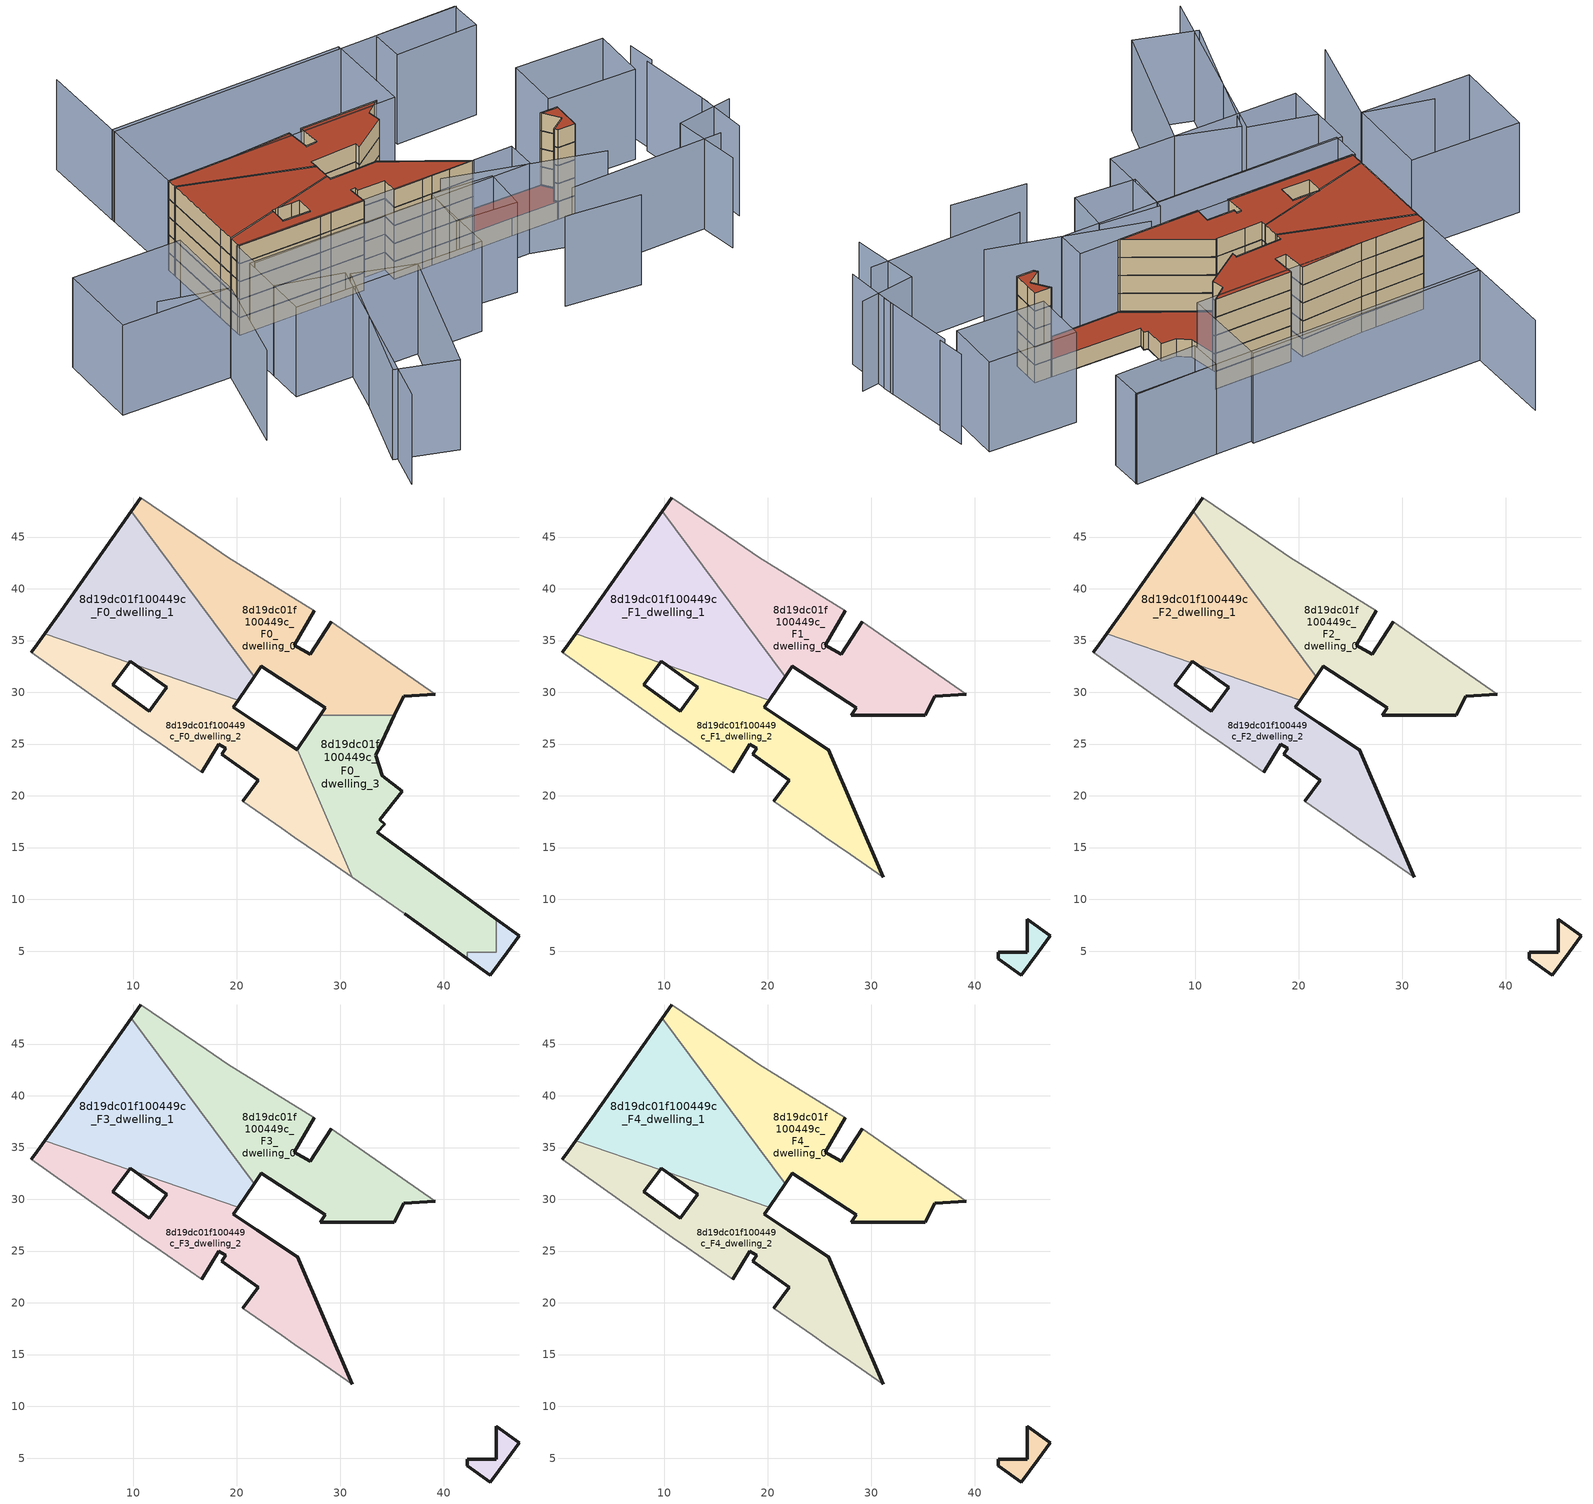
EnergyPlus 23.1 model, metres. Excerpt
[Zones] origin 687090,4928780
8d19dc01f100449c_F0_dwelling_0
 floor ground (EU_floor_Construction): 39.18,29.79 29.1,36.83 27.09,33.67 25.54,34.54 27.49,37.89 19.11,43.05 17.07,44.45 10.72,48.77 9.81,47.48 21.67,31.5 22.35,32.51 28.54,28.53 28.04,27.77 35.22,27.77 36.09,29.64 z0
 wall outside (EU_wall_Construction): 27.49,37.89 25.54,34.54 27.09,33.67 29.1,36.83 / 39.18,29.79 36.09,29.64 35.22,27.77 / 28.04,27.77 28.54,28.53 22.35,32.51 21.67,31.5 / 9.81,47.48 10.72,48.77 z0:3
 wall adiabatic (EU_wall_Construction): 29.1,36.83 39.18,29.79 / 10.72,48.77 17.07,44.45 19.11,43.05 27.49,37.89 z0:3
 wall to 8d19dc01f100449c_F0_dwelling_3 (EU_wall_Construction): 35.22,27.77 28.04,27.77 z0:3
 wall to 8d19dc01f100449c_F0_dwelling_1 (EU_wall_Construction): 21.67,31.5 9.81,47.48 z0:3
8d19dc01f100449c_F0_dwelling_1
 floor ground (EU_floor_Construction): 20.13,29.25 21.67,31.5 9.81,47.48 3.04,37.88 1.45,35.68 9.6,32.87 9.7,33.01 10.16,32.68 z0
 wall outside (EU_wall_Construction): 21.67,31.5 20.13,29.25 / 10.16,32.68 9.7,33.01 9.6,32.87 / 1.45,35.68 3.04,37.88 9.81,47.48 z0:3
 wall to 8d19dc01f100449c_F0_dwelling_2 (EU_wall_Construction): 20.13,29.25 10.16,32.68 / 9.6,32.87 1.45,35.68 z0:3
8d19dc01f100449c_F0_dwelling_2
 floor ground (EU_floor_Construction): 31.14,12.12 25.84,24.48 25.81,24.43 21.94,27.01 19.67,28.56 20.13,29.25 10.16,32.68 12.23,31.18 13.23,30.5 11.54,28.16 8.03,30.73 9.6,32.87 1.45,35.68 0.46,34.3 0.16,33.87 10.82,26.29 12.16,25.36 16.58,22.26 18.27,25 18.93,24.6 18.56,24.02 22.08,21.5 20.56,19.49 24.34,16.85 25.56,16 27.94,14.34 z0
 wall outside (EU_wall_Construction): 0.16,33.87 0.46,34.3 1.45,35.68 / 9.6,32.87 8.03,30.73 11.54,28.16 13.23,30.5 12.23,31.18 10.16,32.68 / 20.13,29.25 19.67,28.56 21.94,27.01 25.81,24.43 25.84,24.48 / 20.56,19.49 22.08,21.5 18.56,24.02 18.93,24.6 18.27,25 16.58,22.26 z0:3
 wall adiabatic (EU_wall_Construction): 31.14,12.12 27.94,14.34 25.56,16 24.34,16.85 20.56,19.49 / 16.58,22.26 12.16,25.36 10.82,26.29 0.16,33.87 z0:3
 wall to 8d19dc01f100449c_F0_dwelling_3 (EU_wall_Construction): 25.84,24.48 31.14,12.12 z0:3
8d19dc01f100449c_F0_dwelling_3
 floor ground (EU_floor_Construction): 45.04,4.91 45.04,8.1 33.55,16.48 34.28,17.23 33.81,17.68 35.95,20.46 34.05,21.94 33.41,23.92 35.22,27.77 28.04,27.77 25.84,24.48 31.14,12.12 36.19,8.61 42.27,4.28 42.27,4.91 z0
 wall outside (EU_wall_Construction): 25.84,24.48 28.04,27.77 / 35.22,27.77 33.41,23.92 34.05,21.94 35.95,20.46 33.81,17.68 34.28,17.23 33.55,16.48 45.04,8.1 / 42.27,4.28 36.19,8.61 z0:3
 wall adiabatic (EU_wall_Construction): 36.19,8.61 31.14,12.12 z0:3
 wall to 8d19dc01f100449c_F0_circulation (EU_wall_Construction): 45.04,8.1 45.04,4.91 42.27,4.91 42.27,4.28 z0:3
 roof outside (EU_roof_Construction): 35.22,27.77 33.41,23.92 34.05,21.94 35.95,20.46 33.81,17.68 34.28,17.23 33.55,16.48 45.04,8.1 45.04,4.91 42.27,4.91 42.27,4.28 36.19,8.61 31.14,12.12 25.84,24.48 28.04,27.77 z3
8d19dc01f100449c_F0_circulation
 floor ground (EU_floor_Construction): 46.1,4.91 47.25,6.48 45.04,8.1 45.04,4.91 42.27,4.91 42.27,4.28 44.48,2.69 z0
 wall outside (EU_wall_Construction): 45.04,8.1 47.25,6.48 46.1,4.91 44.48,2.69 42.27,4.28 z0:3
8d19dc01f100449c_F1_dwelling_0
 floor to 8d19dc01f100449c_F0_dwelling_0 (EU_floor_Construction): 39.18,29.79 29.1,36.83 27.09,33.67 25.53,34.54 27.49,37.89 19.11,43.05 17.07,44.45 10.72,48.77 9.81,47.48 21.67,31.5 22.35,32.51 28.54,28.53 28.04,27.77 35.22,27.77 36.09,29.64 z3
 wall outside (EU_wall_Construction): 27.49,37.89 25.54,34.54 27.09,33.67 29.1,36.83 / 39.18,29.79 36.09,29.64 35.22,27.77 28.04,27.77 28.54,28.53 22.35,32.51 21.67,31.5 / 9.81,47.48 10.72,48.77 z3:6
 wall adiabatic (EU_wall_Construction): 29.1,36.83 39.18,29.79 / 10.72,48.77 17.07,44.45 19.11,43.05 27.49,37.89 z3:6
 wall to 8d19dc01f100449c_F1_dwelling_1 (EU_wall_Construction): 21.67,31.5 9.81,47.48 z3:6
8d19dc01f100449c_F1_dwelling_1
 floor to 8d19dc01f100449c_F0_dwelling_1 (EU_floor_Construction): 20.13,29.25 21.67,31.5 9.81,47.48 3.03,37.88 1.45,35.68 9.6,32.87 9.7,33.01 10.16,32.68 z3
 wall outside (EU_wall_Construction): 21.67,31.5 20.13,29.25 / 10.16,32.68 9.7,33.01 9.6,32.87 / 1.45,35.68 3.04,37.88 9.81,47.48 z3:6
 wall to 8d19dc01f100449c_F1_dwelling_2 (EU_wall_Construction): 20.13,29.25 10.16,32.68 / 9.6,32.87 1.45,35.68 z3:6
8d19dc01f100449c_F1_dwelling_2
 floor to 8d19dc01f100449c_F0_dwelling_2 (EU_floor_Construction): 31.14,12.12 25.84,24.48 25.81,24.43 21.94,27.01 19.67,28.56 20.13,29.25 10.16,32.68 12.23,31.18 13.23,30.5 11.53,28.16 8.02,30.73 9.6,32.87 1.45,35.68 0.46,34.3 0.15,33.87 10.82,26.29 12.15,25.36 16.58,22.26 18.27,25 18.93,24.6 18.56,24.02 22.08,21.5 20.56,19.49 24.34,16.85 25.56,16 27.94,14.34 z3
 wall outside (EU_wall_Construction): 0.16,33.87 0.46,34.3 1.45,35.68 / 9.6,32.87 8.03,30.73 11.54,28.16 13.23,30.5 12.23,31.18 10.16,32.68 / 20.13,29.25 19.67,28.56 21.94,27.01 25.81,24.43 25.84,24.48 31.14,12.12 / 20.56,19.49 22.08,21.5 18.56,24.02 18.93,24.6 18.27,25 16.58,22.26 z3:6
 wall adiabatic (EU_wall_Construction): 31.14,12.12 27.94,14.34 25.56,16 24.34,16.85 20.56,19.49 / 16.58,22.26 12.16,25.36 10.82,26.29 0.16,33.87 z3:6
8d19dc01f100449c_F1_circulation
 floor to 8d19dc01f100449c_F0_circulation (EU_floor_Construction): 46.1,4.91 47.25,6.48 45.04,8.1 45.04,4.91 42.27,4.91 42.27,4.28 44.48,2.69 z3
 wall outside (EU_wall_Construction): 45.04,8.1 47.25,6.48 46.1,4.91 44.48,2.69 42.27,4.28 42.27,4.91 45.04,4.91 45.04,8.1 z3:6
8d19dc01f100449c_F2_dwelling_0
 floor to 8d19dc01f100449c_F1_dwelling_0 (EU_floor_Construction): 39.18,29.79 29.1,36.83 27.09,33.67 25.53,34.54 27.49,37.89 19.11,43.05 17.07,44.45 10.72,48.77 9.81,47.48 21.67,31.5 22.35,32.51 28.54,28.53 28.04,27.77 35.22,27.77 36.09,29.64 z6
 wall outside (EU_wall_Construction): 27.49,37.89 25.54,34.54 27.09,33.67 29.1,36.83 / 39.18,29.79 36.09,29.64 35.22,27.77 28.04,27.77 28.54,28.53 22.35,32.51 21.67,31.5 / 9.81,47.48 10.72,48.77 z6:9
 wall adiabatic (EU_wall_Construction): 29.1,36.83 39.18,29.79 / 10.72,48.77 17.07,44.45 19.11,43.05 27.49,37.89 z6:9
 wall to 8d19dc01f100449c_F2_dwelling_1 (EU_wall_Construction): 21.67,31.5 9.81,47.48 z6:9
8d19dc01f100449c_F2_dwelling_1
 floor to 8d19dc01f100449c_F1_dwelling_1 (EU_floor_Construction): 20.13,29.25 21.67,31.5 9.81,47.48 3.03,37.88 1.45,35.68 9.6,32.87 9.7,33.01 10.16,32.68 z6
 wall outside (EU_wall_Construction): 21.67,31.5 20.13,29.25 / 10.16,32.68 9.7,33.01 9.6,32.87 / 1.45,35.68 3.04,37.88 9.81,47.48 z6:9
 wall to 8d19dc01f100449c_F2_dwelling_2 (EU_wall_Construction): 20.13,29.25 10.16,32.68 / 9.6,32.87 1.45,35.68 z6:9
8d19dc01f100449c_F2_dwelling_2
 floor to 8d19dc01f100449c_F1_dwelling_2 (EU_floor_Construction): 31.14,12.12 25.84,24.48 25.81,24.43 21.94,27.01 19.67,28.56 20.13,29.25 10.16,32.68 12.23,31.18 13.23,30.5 11.53,28.16 8.02,30.73 9.6,32.87 1.45,35.68 0.46,34.3 0.15,33.87 10.82,26.29 12.15,25.36 16.58,22.26 18.27,25 18.93,24.6 18.56,24.02 22.08,21.5 20.56,19.49 24.34,16.85 25.56,16 27.94,14.34 z6
 wall outside (EU_wall_Construction): 0.16,33.87 0.46,34.3 1.45,35.68 / 9.6,32.87 8.03,30.73 11.54,28.16 13.23,30.5 12.23,31.18 10.16,32.68 / 20.13,29.25 19.67,28.56 21.94,27.01 25.81,24.43 25.84,24.48 31.14,12.12 / 20.56,19.49 22.08,21.5 18.56,24.02 18.93,24.6 18.27,25 16.58,22.26 z6:9
 wall adiabatic (EU_wall_Construction): 31.14,12.12 27.94,14.34 25.56,16 24.34,16.85 20.56,19.49 / 16.58,22.26 12.16,25.36 10.82,26.29 0.16,33.87 z6:9
8d19dc01f100449c_F2_circulation
 floor to 8d19dc01f100449c_F1_circulation (EU_floor_Construction): 46.1,4.91 47.25,6.48 45.04,8.1 45.04,4.91 42.27,4.91 42.27,4.28 44.48,2.69 z6
 wall outside (EU_wall_Construction): 45.04,8.1 47.25,6.48 46.1,4.91 44.48,2.69 42.27,4.28 42.27,4.91 45.04,4.91 45.04,8.1 z6:9
8d19dc01f100449c_F3_dwelling_0
 floor to 8d19dc01f100449c_F2_dwelling_0 (EU_floor_Construction): 39.18,29.79 29.1,36.83 27.09,33.67 25.53,34.54 27.49,37.89 19.11,43.05 17.07,44.45 10.72,48.77 9.81,47.48 21.67,31.5 22.35,32.51 28.54,28.53 28.04,27.77 35.22,27.77 36.09,29.64 z9
 wall outside (EU_wall_Construction): 27.49,37.89 25.54,34.54 27.09,33.67 29.1,36.83 / 39.18,29.79 36.09,29.64 35.22,27.77 28.04,27.77 28.54,28.53 22.35,32.51 21.67,31.5 / 9.81,47.48 10.72,48.77 z9:12
 wall adiabatic (EU_wall_Construction): 29.1,36.83 39.18,29.79 / 10.72,48.77 17.07,44.45 19.11,43.05 27.49,37.89 z9:12
 wall to 8d19dc01f100449c_F3_dwelling_1 (EU_wall_Construction): 21.67,31.5 9.81,47.48 z9:12
8d19dc01f100449c_F3_dwelling_1
 floor to 8d19dc01f100449c_F2_dwelling_1 (EU_floor_Construction): 20.13,29.25 21.67,31.5 9.81,47.48 3.03,37.88 1.45,35.68 9.6,32.87 9.7,33.01 10.16,32.68 z9
 wall outside (EU_wall_Construction): 21.67,31.5 20.13,29.25 / 10.16,32.68 9.7,33.01 9.6,32.87 / 1.45,35.68 3.04,37.88 9.81,47.48 z9:12
 wall to 8d19dc01f100449c_F3_dwelling_2 (EU_wall_Construction): 20.13,29.25 10.16,32.68 / 9.6,32.87 1.45,35.68 z9:12
8d19dc01f100449c_F3_dwelling_2
 floor to 8d19dc01f100449c_F2_dwelling_2 (EU_floor_Construction): 31.14,12.12 25.84,24.48 25.81,24.43 21.94,27.01 19.67,28.56 20.13,29.25 10.16,32.68 12.23,31.18 13.23,30.5 11.53,28.16 8.02,30.73 9.6,32.87 1.45,35.68 0.46,34.3 0.15,33.87 10.82,26.29 12.15,25.36 16.58,22.26 18.27,25 18.93,24.6 18.56,24.02 22.08,21.5 20.56,19.49 24.34,16.85 25.56,16 27.94,14.34 z9
 wall outside (EU_wall_Construction): 0.16,33.87 0.46,34.3 1.45,35.68 / 9.6,32.87 8.03,30.73 11.54,28.16 13.23,30.5 12.23,31.18 10.16,32.68 / 20.13,29.25 19.67,28.56 21.94,27.01 25.81,24.43 25.84,24.48 31.14,12.12 / 20.56,19.49 22.08,21.5 18.56,24.02 18.93,24.6 18.27,25 16.58,22.26 z9:12
 wall adiabatic (EU_wall_Construction): 31.14,12.12 27.94,14.34 25.56,16 24.34,16.85 20.56,19.49 / 16.58,22.26 12.16,25.36 10.82,26.29 0.16,33.87 z9:12
8d19dc01f100449c_F3_circulation
 floor to 8d19dc01f100449c_F2_circulation (EU_floor_Construction): 46.1,4.91 47.25,6.48 45.04,8.1 45.04,4.91 42.27,4.91 42.27,4.28 44.48,2.69 z9
 wall outside (EU_wall_Construction): 45.04,8.1 47.25,6.48 46.1,4.91 44.48,2.69 42.27,4.28 42.27,4.91 45.04,4.91 45.04,8.1 z9:12
8d19dc01f100449c_F4_dwelling_0
 floor to 8d19dc01f100449c_F3_dwelling_0 (EU_floor_Construction): 39.18,29.79 29.1,36.83 27.09,33.67 25.53,34.54 27.49,37.89 19.11,43.05 17.07,44.45 10.72,48.77 9.81,47.48 21.67,31.5 22.35,32.51 28.54,28.53 28.04,27.77 35.22,27.77 36.09,29.64 z12
 wall outside (EU_wall_Construction): 27.49,37.89 25.54,34.54 27.09,33.67 29.1,36.83 / 39.18,29.79 36.09,29.64 35.22,27.77 28.04,27.77 28.54,28.53 22.35,32.51 21.67,31.5 / 9.81,47.48 10.72,48.77 z12:15
 wall adiabatic (EU_wall_Construction): 29.1,36.83 39.18,29.79 / 10.72,48.77 17.07,44.45 19.11,43.05 27.49,37.89 z12:15
 wall to 8d19dc01f100449c_F4_dwelling_1 (EU_wall_Construction): 21.67,31.5 9.81,47.48 z12:15
 roof outside (EU_roof_Construction): 29.1,36.83 39.18,29.79 36.09,29.64 35.22,27.77 28.04,27.77 28.54,28.53 22.35,32.51 21.67,31.5 9.81,47.48 10.72,48.77 17.07,44.45 19.11,43.05 27.49,37.89 25.54,34.54 27.09,33.67 z15
8d19dc01f100449c_F4_dwelling_1
 floor to 8d19dc01f100449c_F3_dwelling_1 (EU_floor_Construction): 20.13,29.25 21.67,31.5 9.81,47.48 3.03,37.88 1.45,35.68 9.6,32.87 9.7,33.01 10.16,32.68 z12
 wall outside (EU_wall_Construction): 21.67,31.5 20.13,29.25 / 10.16,32.68 9.7,33.01 9.6,32.87 / 1.45,35.68 3.04,37.88 9.81,47.48 z12:15
 wall to 8d19dc01f100449c_F4_dwelling_2 (EU_wall_Construction): 20.13,29.25 10.16,32.68 / 9.6,32.87 1.45,35.68 z12:15
 roof outside (EU_roof_Construction): 9.81,47.48 21.67,31.5 20.13,29.25 10.16,32.68 9.7,33.01 9.6,32.87 1.45,35.68 3.04,37.88 z15
8d19dc01f100449c_F4_dwelling_2
 floor to 8d19dc01f100449c_F3_dwelling_2 (EU_floor_Construction): 31.14,12.12 25.84,24.48 25.81,24.43 21.94,27.01 19.67,28.56 20.13,29.25 10.16,32.68 12.23,31.18 13.23,30.5 11.53,28.16 8.02,30.73 9.6,32.87 1.45,35.68 0.46,34.3 0.15,33.87 10.82,26.29 12.15,25.36 16.58,22.26 18.27,25 18.93,24.6 18.56,24.02 22.08,21.5 20.56,19.49 24.34,16.85 25.56,16 27.94,14.34 z12
 wall outside (EU_wall_Construction): 0.16,33.87 0.46,34.3 1.45,35.68 / 9.6,32.87 8.03,30.73 11.54,28.16 13.23,30.5 12.23,31.18 10.16,32.68 / 20.13,29.25 19.67,28.56 21.94,27.01 25.81,24.43 25.84,24.48 31.14,12.12 / 20.56,19.49 22.08,21.5 18.56,24.02 18.93,24.6 18.27,25 16.58,22.26 z12:15
 wall adiabatic (EU_wall_Construction): 31.14,12.12 27.94,14.34 25.56,16 24.34,16.85 20.56,19.49 / 16.58,22.26 12.16,25.36 10.82,26.29 0.16,33.87 z12:15
 roof outside (EU_roof_Construction): 25.84,24.48 31.14,12.12 27.94,14.34 25.56,16 24.34,16.85 20.56,19.49 22.08,21.5 18.56,24.02 18.93,24.6 18.27,25 16.58,22.26 12.16,25.36 10.82,26.29 0.16,33.87 0.46,34.3 1.45,35.68 9.6,32.87 8.03,30.73 11.54,28.16 13.23,30.5 12.23,31.18 10.16,32.68 20.13,29.25 19.67,28.56 21.94,27.01 25.81,24.43 z15
8d19dc01f100449c_F4_circulation
 floor to 8d19dc01f100449c_F3_circulation (EU_floor_Construction): 46.1,4.91 47.25,6.48 45.04,8.1 45.04,4.91 42.27,4.91 42.27,4.28 44.48,2.69 z12
 wall outside (EU_wall_Construction): 45.04,8.1 47.25,6.48 46.1,4.91 44.48,2.69 42.27,4.28 42.27,4.91 45.04,4.91 45.04,8.1 z12:15
 roof outside (EU_roof_Construction): 47.25,6.48 46.1,4.91 44.48,2.69 42.27,4.28 42.27,4.91 45.04,4.91 45.04,8.1 z15
shading: 30.28,-2.81 50.12,-16.43 / 23.7,-4.45 32.41,-12.08 / 25.41,14.61 40.29,-3.87 / 52.57,-18.16 57.05,-10.44 / 56.21,-12.04 61.93,-0.68 / 45.24,-20.3 50.08,-10.53 / 50.08,-10.53 57.99,-14.45 / -6.78,25.94 -0.19,18.11 / -0.19,18.11 -23.25,-1.27 / 62.44,-1.12 64.39,2.74 / -16.3,39.16 -9.4,31.19 / -9.4,31.19 -21.22,20.97 / 63.88,28.34 18.55,60.01 / 18.55,60.01 26.91,71.98 / -18.94,3.28 -0.17,17.4 / -0.17,17.4 5.55,9.8 / 5.55,9.8 -13.23,-4.32 / -13.23,-4.32 -18.94,3.28 / 28.76,8.42 24.22,2.84 / 24.22,2.84 16.96,8.75 / 16.96,8.75 21.5,14.33 / 21.5,14.33 28.76,8.42 / -3.11,31.03 20.97,13.68 / 20.97,13.68 13.86,3.81 / 13.86,3.81 -10.22,21.16 / -10.22,21.16 -3.11,31.03 / 59.52,0.1 48.47,8.36 / 48.47,8.36 53.61,15.24 / 53.61,15.24 64.67,6.98 / 64.67,6.98 59.52,0.1 / 33.44,4.72 -2.72,30.33 / -2.72,30.33 0.04,34.22 / 0.04,34.22 36.19,8.61 / 36.19,8.61 33.44,4.72 / -23.3,41.41 -15.51,52.04 / -15.51,52.04 -1.66,41.88 / -1.66,41.88 -9.46,31.25 / -9.46,31.25 -23.3,41.41 / 10.72,48.77 18.86,60.44 / 18.86,60.44 48.89,39.5 / 48.89,39.5 40.75,27.83 / 40.75,27.83 10.72,48.77 / 60.91,24.15 50.27,31.42 / 50.27,31.42 53.27,35.82 / 53.27,35.82 63.91,28.55 / 63.91,28.55 60.91,24.15 z0:15
[Building]
EU S2 Campaign: North Axis=0; Terrain=City; Solar Distribution=FullExterior
[Site:Location]
Bologna: Latitude=44.5; Longitude=11.25; Time Zone=1; Elevation=37
[SizingPeriod:WeatherFileDays]
AnnualSizingPeriod: Begin Month=1; Begin Day of Month=1; End Month=12; End Day of Month=31; Day of Week for Start Day=Monday; Use Weather File Daylight Saving Period=No; Use Weather File Rain and Snow Indicators=No
[MATERIAL]
EU_InternalMass_Material: Roughness=MediumRough; Thickness=0.1; Conductivity=1; Density=1800; Specific Heat=900; Thermal Absorptance=0.9; Solar Absorptance=0.7; Visible Absorptance=0.7
[MATERIAL:NOMASS] Roughness=MediumRough; Thermal Absorptance=0.9; Solar Absorptance=0.7; Visible Absorptance=0.7
Name | Thermal Resistance
EU_wall_NoMass | 0.905828
EU_roof_NoMass | 0.37593
EU_floor_NoMass | 0.67114
[CONSTRUCTION]
EU_wall_Construction: EU_wall_NoMass
EU_roof_Construction: EU_roof_NoMass
EU_floor_Construction: EU_floor_NoMass
EU_InternalMass_Construction: EU_InternalMass_Material
[ZONE] Type=1; Multiplier=1; Ceiling Height=autocalculate; Floor Area=autocalculate; Part of Total Floor Area=Yes
Name | Volume
8d19dc01f100449c_F0_dwelling_0 | 527.67
8d19dc01f100449c_F1_dwelling_0; 8d19dc01f100449c_F2_dwelling_0; 8d19dc01f100449c_F3_dwelling_0; 8d19dc01f100449c_F4_dwelling_0 | 527.671
8d19dc01f100449c_F0_dwelling_1 | 487.628
8d19dc01f100449c_F1_dwelling_1; 8d19dc01f100449c_F2_dwelling_1; 8d19dc01f100449c_F3_dwelling_1; 8d19dc01f100449c_F4_dwelling_1 | 487.631
8d19dc01f100449c_F0_dwelling_2; 8d19dc01f100449c_F1_dwelling_2; 8d19dc01f100449c_F2_dwelling_2; 8d19dc01f100449c_F3_dwelling_2; 8d19dc01f100449c_F4_dwelling_2 | 486.354
8d19dc01f100449c_F0_dwelling_3 | 477.657
8d19dc01f100449c_F0_circulation | 28.0173
8d19dc01f100449c_F1_circulation; 8d19dc01f100449c_F2_circulation; 8d19dc01f100449c_F3_circulation; 8d19dc01f100449c_F4_circulation | 28.0188
[INTERNALMASS] Construction=EU_InternalMass_Construction
Name | Zone or ZoneList | Surface Area
8d19dc01f100449c_F0_dwelling_0_EU_InternalMass | 8d19dc01f100449c_F0_dwelling_0 | 162.47
8d19dc01f100449c_F0_dwelling_1_EU_InternalMass | 8d19dc01f100449c_F0_dwelling_1 | 162.543
8d19dc01f100449c_F0_dwelling_2_EU_InternalMass | 8d19dc01f100449c_F0_dwelling_2 | 162.116
8d19dc01f100449c_F0_dwelling_3_EU_InternalMass | 8d19dc01f100449c_F0_dwelling_3 | 159.221
8d19dc01f100449c_F1_dwelling_0_EU_InternalMass | 8d19dc01f100449c_F1_dwelling_0 | 216.676
8d19dc01f100449c_F1_dwelling_1_EU_InternalMass | 8d19dc01f100449c_F1_dwelling_1 | 213.822
8d19dc01f100449c_F1_dwelling_2_EU_InternalMass | 8d19dc01f100449c_F1_dwelling_2 | 215.271
8d19dc01f100449c_F2_dwelling_0_EU_InternalMass | 8d19dc01f100449c_F2_dwelling_0 | 216.676
8d19dc01f100449c_F2_dwelling_1_EU_InternalMass | 8d19dc01f100449c_F2_dwelling_1 | 213.822
8d19dc01f100449c_F2_dwelling_2_EU_InternalMass | 8d19dc01f100449c_F2_dwelling_2 | 215.271
8d19dc01f100449c_F3_dwelling_0_EU_InternalMass | 8d19dc01f100449c_F3_dwelling_0 | 216.676
8d19dc01f100449c_F3_dwelling_1_EU_InternalMass | 8d19dc01f100449c_F3_dwelling_1 | 213.822
8d19dc01f100449c_F3_dwelling_2_EU_InternalMass | 8d19dc01f100449c_F3_dwelling_2 | 215.271
8d19dc01f100449c_F4_dwelling_0_EU_InternalMass | 8d19dc01f100449c_F4_dwelling_0 | 216.676
8d19dc01f100449c_F4_dwelling_1_EU_InternalMass | 8d19dc01f100449c_F4_dwelling_1 | 213.822
8d19dc01f100449c_F4_dwelling_2_EU_InternalMass | 8d19dc01f100449c_F4_dwelling_2 | 215.271
[OTHEREQUIPMENT] Fuel Type=Electricity; Design Level Calculation Method=Watts/Area; Power per Zone Floor Area=1; Fraction Latent=0; Fraction Radiant=0; Fraction Lost=0; Carbon Dioxide Generation Rate=0; EndUse Subcategory=EU_Step8_InternalGains
Name | Zone or ZoneList or Space or SpaceList | Schedule
EU_Step8_InternalGain_8d19dc01f100449c_F0_dwelling_0_f000 | 8d19dc01f100449c_F0_dwelling_0 | EU_Step8_GainSchedule_8d19dc01f100449c_F0_dwelling_0_f000
EU_Step8_InternalGain_8d19dc01f100449c_F0_dwelling_1_f000 | 8d19dc01f100449c_F0_dwelling_1 | EU_Step8_GainSchedule_8d19dc01f100449c_F0_dwelling_1_f000
EU_Step8_InternalGain_8d19dc01f100449c_F0_dwelling_2_f000 | 8d19dc01f100449c_F0_dwelling_2 | EU_Step8_GainSchedule_8d19dc01f100449c_F0_dwelling_2_f000
EU_Step8_InternalGain_8d19dc01f100449c_F0_dwelling_3_f000 | 8d19dc01f100449c_F0_dwelling_3 | EU_Step8_GainSchedule_8d19dc01f100449c_F0_dwelling_3_f000
EU_Step8_InternalGain_8d19dc01f100449c_F1_dwelling_0_f000 | 8d19dc01f100449c_F1_dwelling_0 | EU_Step8_GainSchedule_8d19dc01f100449c_F1_dwelling_0_f000
EU_Step8_InternalGain_8d19dc01f100449c_F1_dwelling_1_f000 | 8d19dc01f100449c_F1_dwelling_1 | EU_Step8_GainSchedule_8d19dc01f100449c_F1_dwelling_1_f000
EU_Step8_InternalGain_8d19dc01f100449c_F1_dwelling_2_f000 | 8d19dc01f100449c_F1_dwelling_2 | EU_Step8_GainSchedule_8d19dc01f100449c_F1_dwelling_2_f000
EU_Step8_InternalGain_8d19dc01f100449c_F2_dwelling_0_f000 | 8d19dc01f100449c_F2_dwelling_0 | EU_Step8_GainSchedule_8d19dc01f100449c_F2_dwelling_0_f000
EU_Step8_InternalGain_8d19dc01f100449c_F2_dwelling_1_f000 | 8d19dc01f100449c_F2_dwelling_1 | EU_Step8_GainSchedule_8d19dc01f100449c_F2_dwelling_1_f000
EU_Step8_InternalGain_8d19dc01f100449c_F2_dwelling_2_f000 | 8d19dc01f100449c_F2_dwelling_2 | EU_Step8_GainSchedule_8d19dc01f100449c_F2_dwelling_2_f000
EU_Step8_InternalGain_8d19dc01f100449c_F3_dwelling_0_f000 | 8d19dc01f100449c_F3_dwelling_0 | EU_Step8_GainSchedule_8d19dc01f100449c_F3_dwelling_0_f000
EU_Step8_InternalGain_8d19dc01f100449c_F3_dwelling_1_f000 | 8d19dc01f100449c_F3_dwelling_1 | EU_Step8_GainSchedule_8d19dc01f100449c_F3_dwelling_1_f000
EU_Step8_InternalGain_8d19dc01f100449c_F3_dwelling_2_f000 | 8d19dc01f100449c_F3_dwelling_2 | EU_Step8_GainSchedule_8d19dc01f100449c_F3_dwelling_2_f000
EU_Step8_InternalGain_8d19dc01f100449c_F4_dwelling_0_f000 | 8d19dc01f100449c_F4_dwelling_0 | EU_Step8_GainSchedule_8d19dc01f100449c_F4_dwelling_0_f000
EU_Step8_InternalGain_8d19dc01f100449c_F4_dwelling_1_f000 | 8d19dc01f100449c_F4_dwelling_1 | EU_Step8_GainSchedule_8d19dc01f100449c_F4_dwelling_1_f000
EU_Step8_InternalGain_8d19dc01f100449c_F4_dwelling_2_f000 | 8d19dc01f100449c_F4_dwelling_2 | EU_Step8_GainSchedule_8d19dc01f100449c_F4_dwelling_2_f000
[ZONEINFILTRATION:DESIGNFLOWRATE] Schedule=EU_AlwaysOn; Design Flow Rate Calculation Method=Flow/Area; Flow Rate per Floor Area=0.0005; Constant Term Coefficient=1; Temperature Term Coefficient=0; Velocity Term Coefficient=0; Velocity Squared Term Coefficient=0
Name | Zone or ZoneList or Space or SpaceList
EU_Circulation_Infiltration_8d19dc01f100449c_F0_circulation | 8d19dc01f100449c_F0_circulation
EU_Circulation_Infiltration_8d19dc01f100449c_F1_circulation | 8d19dc01f100449c_F1_circulation
EU_Circulation_Infiltration_8d19dc01f100449c_F2_circulation | 8d19dc01f100449c_F2_circulation
EU_Circulation_Infiltration_8d19dc01f100449c_F3_circulation | 8d19dc01f100449c_F3_circulation
EU_Circulation_Infiltration_8d19dc01f100449c_F4_circulation | 8d19dc01f100449c_F4_circulation
[ZONEVENTILATION:DESIGNFLOWRATE] Schedule=EU_AlwaysOn; Design Flow Rate Calculation Method=AirChanges/Hour; Air Changes per Hour=0.73129; Ventilation Type=Natural; Fan Pressure Rise=0; Fan Total Efficiency=1; Constant Term Coefficient=1; Temperature Term Coefficient=0; Velocity Term Coefficient=0; Velocity Squared Term Coefficient=0; Minimum Indoor Temperature=-100; Maximum Indoor Temperature=100; Delta Temperature=-100; Minimum Outdoor Temperature=-100; Maximum Outdoor Temperature=100; Maximum Wind Speed=40
Name | Zone or ZoneList or Space or SpaceList
EU_ConstantAir_8d19dc01f100449c_F0_dwelling_0 | 8d19dc01f100449c_F0_dwelling_0
EU_ConstantAir_8d19dc01f100449c_F0_dwelling_1 | 8d19dc01f100449c_F0_dwelling_1
EU_ConstantAir_8d19dc01f100449c_F0_dwelling_2 | 8d19dc01f100449c_F0_dwelling_2
EU_ConstantAir_8d19dc01f100449c_F0_dwelling_3 | 8d19dc01f100449c_F0_dwelling_3
EU_ConstantAir_8d19dc01f100449c_F1_dwelling_0 | 8d19dc01f100449c_F1_dwelling_0
EU_ConstantAir_8d19dc01f100449c_F1_dwelling_1 | 8d19dc01f100449c_F1_dwelling_1
EU_ConstantAir_8d19dc01f100449c_F1_dwelling_2 | 8d19dc01f100449c_F1_dwelling_2
EU_ConstantAir_8d19dc01f100449c_F2_dwelling_0 | 8d19dc01f100449c_F2_dwelling_0
EU_ConstantAir_8d19dc01f100449c_F2_dwelling_1 | 8d19dc01f100449c_F2_dwelling_1
EU_ConstantAir_8d19dc01f100449c_F2_dwelling_2 | 8d19dc01f100449c_F2_dwelling_2
EU_ConstantAir_8d19dc01f100449c_F3_dwelling_0 | 8d19dc01f100449c_F3_dwelling_0
EU_ConstantAir_8d19dc01f100449c_F3_dwelling_1 | 8d19dc01f100449c_F3_dwelling_1
EU_ConstantAir_8d19dc01f100449c_F3_dwelling_2 | 8d19dc01f100449c_F3_dwelling_2
EU_ConstantAir_8d19dc01f100449c_F4_dwelling_0 | 8d19dc01f100449c_F4_dwelling_0
EU_ConstantAir_8d19dc01f100449c_F4_dwelling_1 | 8d19dc01f100449c_F4_dwelling_1
EU_ConstantAir_8d19dc01f100449c_F4_dwelling_2 | 8d19dc01f100449c_F4_dwelling_2
[HVACTEMPLATE:THERMOSTAT] Constant Heating Setpoint=20; Constant Cooling Setpoint=50
EU_HeatOnly_8d19dc01f100449c_F0_dwelling_0; EU_HeatOnly_8d19dc01f100449c_F0_dwelling_1; EU_HeatOnly_8d19dc01f100449c_F0_dwelling_2; EU_HeatOnly_8d19dc01f100449c_F0_dwelling_3; EU_HeatOnly_8d19dc01f100449c_F1_dwelling_0; EU_HeatOnly_8d19dc01f100449c_F1_dwelling_1; EU_HeatOnly_8d19dc01f100449c_F1_dwelling_2; EU_HeatOnly_8d19dc01f100449c_F2_dwelling_0; EU_HeatOnly_8d19dc01f100449c_F2_dwelling_1; EU_HeatOnly_8d19dc01f100449c_F2_dwelling_2; EU_HeatOnly_8d19dc01f100449c_F3_dwelling_0; EU_HeatOnly_8d19dc01f100449c_F3_dwelling_1; EU_HeatOnly_8d19dc01f100449c_F3_dwelling_2; EU_HeatOnly_8d19dc01f100449c_F4_dwelling_0; EU_HeatOnly_8d19dc01f100449c_F4_dwelling_1; EU_HeatOnly_8d19dc01f100449c_F4_dwelling_2
[HVACTEMPLATE:ZONE:IDEALLOADSAIRSYSTEM] System Availability Schedule=EU_AlwaysOn; Maximum Heating Supply Air Temperature=50; Minimum Cooling Supply Air Temperature=13; Maximum Heating Supply Air Humidity Ratio=0.0156; Minimum Cooling Supply Air Humidity Ratio=0.0077; Heating Limit=NoLimit; Cooling Limit=NoLimit; Heating Availability Schedule=EU_AlwaysOn; Cooling Availability Schedule=EU_CoolingOff; Dehumidification Control Type=ConstantSensibleHeatRatio; Cooling Sensible Heat Ratio=0.7; Dehumidification Setpoint=60; Humidification Control Type=None; Humidification Setpoint=30; Outdoor Air Method=None; Outdoor Air Flow Rate per Person=0.00944; Outdoor Air Flow Rate per Zone Floor Area=0; Outdoor Air Flow Rate per Zone=0; Demand Controlled Ventilation Type=None; Outdoor Air Economizer Type=NoEconomizer; Heat Recovery Type=None; Sensible Heat Recovery Effectiveness=0.7; Latent Heat Recovery Effectiveness=0.65
Name | Template Thermostat
8d19dc01f100449c_F0_dwelling_0 | EU_HeatOnly_8d19dc01f100449c_F0_dwelling_0
8d19dc01f100449c_F0_dwelling_1 | EU_HeatOnly_8d19dc01f100449c_F0_dwelling_1
8d19dc01f100449c_F0_dwelling_2 | EU_HeatOnly_8d19dc01f100449c_F0_dwelling_2
8d19dc01f100449c_F0_dwelling_3 | EU_HeatOnly_8d19dc01f100449c_F0_dwelling_3
8d19dc01f100449c_F1_dwelling_0 | EU_HeatOnly_8d19dc01f100449c_F1_dwelling_0
8d19dc01f100449c_F1_dwelling_1 | EU_HeatOnly_8d19dc01f100449c_F1_dwelling_1
8d19dc01f100449c_F1_dwelling_2 | EU_HeatOnly_8d19dc01f100449c_F1_dwelling_2
8d19dc01f100449c_F2_dwelling_0 | EU_HeatOnly_8d19dc01f100449c_F2_dwelling_0
8d19dc01f100449c_F2_dwelling_1 | EU_HeatOnly_8d19dc01f100449c_F2_dwelling_1
8d19dc01f100449c_F2_dwelling_2 | EU_HeatOnly_8d19dc01f100449c_F2_dwelling_2
8d19dc01f100449c_F3_dwelling_0 | EU_HeatOnly_8d19dc01f100449c_F3_dwelling_0
8d19dc01f100449c_F3_dwelling_1 | EU_HeatOnly_8d19dc01f100449c_F3_dwelling_1
8d19dc01f100449c_F3_dwelling_2 | EU_HeatOnly_8d19dc01f100449c_F3_dwelling_2
8d19dc01f100449c_F4_dwelling_0 | EU_HeatOnly_8d19dc01f100449c_F4_dwelling_0
8d19dc01f100449c_F4_dwelling_1 | EU_HeatOnly_8d19dc01f100449c_F4_dwelling_1
8d19dc01f100449c_F4_dwelling_2 | EU_HeatOnly_8d19dc01f100449c_F4_dwelling_2
[SIZING:ZONE] Zone Cooling Design Supply Air Temperature Input Method=SupplyAirTemperature; Zone Cooling Design Supply Air Temperature=13; Zone Heating Design Supply Air Temperature Input Method=SupplyAirTemperature; Zone Heating Design Supply Air Temperature=50; Zone Cooling Design Supply Air Humidity Ratio=0.008; Zone Heating Design Supply Air Humidity Ratio=0.008; Cooling Design Air Flow Method=DesignDay; Cooling Design Air Flow Rate=0; Cooling Minimum Air Flow per Zone Floor Area=0.000762; Cooling Minimum Air Flow=0; Cooling Minimum Air Flow Fraction=0.2; Heating Design Air Flow Method=DesignDay; Heating Design Air Flow Rate=0; Heating Maximum Air Flow per Zone Floor Area=0.002032; Heating Maximum Air Flow=0.141576; Heating Maximum Air Flow Fraction=0.3; Account for Dedicated Outdoor Air System=No; Dedicated Outdoor Air System Control Strategy=NeutralSupplyAir; Dedicated Outdoor Air Low Setpoint Temperature for Design=autosize; Dedicated Outdoor Air High Setpoint Temperature for Design=autosize; Zone Load Sizing Method=Sensible Load Only No Latent Load; Zone Latent Cooling Design Supply Air Humidity Ratio Input Method=HumidityRatioDifference; Zone Cooling Design Supply Air Humidity Ratio Difference=0.005; Zone Latent Heating Design Supply Air Humidity Ratio Input Method=HumidityRatioDifference; Zone Humidification Design Supply Air Humidity Ratio Difference=0.005
8d19dc01f100449c_F0_dwelling_0; 8d19dc01f100449c_F0_dwelling_1; 8d19dc01f100449c_F0_dwelling_2; 8d19dc01f100449c_F0_dwelling_3; 8d19dc01f100449c_F1_dwelling_0; 8d19dc01f100449c_F1_dwelling_1; 8d19dc01f100449c_F1_dwelling_2; 8d19dc01f100449c_F2_dwelling_0; 8d19dc01f100449c_F2_dwelling_1; 8d19dc01f100449c_F2_dwelling_2; 8d19dc01f100449c_F3_dwelling_0; 8d19dc01f100449c_F3_dwelling_1; 8d19dc01f100449c_F3_dwelling_2; 8d19dc01f100449c_F4_dwelling_0; 8d19dc01f100449c_F4_dwelling_1; 8d19dc01f100449c_F4_dwelling_2
[SCHEDULE:CONSTANT]
Name | Hourly Value
EU_AlwaysOn | 1
EU_CoolingOff | 0
[SCHEDULE:FILE] Column Number=1; Rows to Skip at Top=0; Number of Hours of Data=8760; Column Separator=Comma; Interpolate to Timestep=No; Minutes per Item=60; Adjust Schedule for Daylight Savings=Yes
Name | File
EU_Step8_GainSchedule_8d19dc01f100449c_F0_dwelling_0_f000 | ../../schedules/8d19dc01f100449c/8d19dc01f100449c_F0_dwelling_0_f000_gain.csv
EU_Step8_GainSchedule_8d19dc01f100449c_F0_dwelling_1_f000 | ../../schedules/8d19dc01f100449c/8d19dc01f100449c_F0_dwelling_1_f000_gain.csv
EU_Step8_GainSchedule_8d19dc01f100449c_F0_dwelling_2_f000 | ../../schedules/8d19dc01f100449c/8d19dc01f100449c_F0_dwelling_2_f000_gain.csv
EU_Step8_GainSchedule_8d19dc01f100449c_F0_dwelling_3_f000 | ../../schedules/8d19dc01f100449c/8d19dc01f100449c_F0_dwelling_3_f000_gain.csv
EU_Step8_GainSchedule_8d19dc01f100449c_F1_dwelling_0_f000 | ../../schedules/8d19dc01f100449c/8d19dc01f100449c_F1_dwelling_0_f000_gain.csv
EU_Step8_GainSchedule_8d19dc01f100449c_F1_dwelling_1_f000 | ../../schedules/8d19dc01f100449c/8d19dc01f100449c_F1_dwelling_1_f000_gain.csv
EU_Step8_GainSchedule_8d19dc01f100449c_F1_dwelling_2_f000 | ../../schedules/8d19dc01f100449c/8d19dc01f100449c_F1_dwelling_2_f000_gain.csv
EU_Step8_GainSchedule_8d19dc01f100449c_F2_dwelling_0_f000 | ../../schedules/8d19dc01f100449c/8d19dc01f100449c_F2_dwelling_0_f000_gain.csv
EU_Step8_GainSchedule_8d19dc01f100449c_F2_dwelling_1_f000 | ../../schedules/8d19dc01f100449c/8d19dc01f100449c_F2_dwelling_1_f000_gain.csv
EU_Step8_GainSchedule_8d19dc01f100449c_F2_dwelling_2_f000 | ../../schedules/8d19dc01f100449c/8d19dc01f100449c_F2_dwelling_2_f000_gain.csv
EU_Step8_GainSchedule_8d19dc01f100449c_F3_dwelling_0_f000 | ../../schedules/8d19dc01f100449c/8d19dc01f100449c_F3_dwelling_0_f000_gain.csv
EU_Step8_GainSchedule_8d19dc01f100449c_F3_dwelling_1_f000 | ../../schedules/8d19dc01f100449c/8d19dc01f100449c_F3_dwelling_1_f000_gain.csv
EU_Step8_GainSchedule_8d19dc01f100449c_F3_dwelling_2_f000 | ../../schedules/8d19dc01f100449c/8d19dc01f100449c_F3_dwelling_2_f000_gain.csv
EU_Step8_GainSchedule_8d19dc01f100449c_F4_dwelling_0_f000 | ../../schedules/8d19dc01f100449c/8d19dc01f100449c_F4_dwelling_0_f000_gain.csv
EU_Step8_GainSchedule_8d19dc01f100449c_F4_dwelling_1_f000 | ../../schedules/8d19dc01f100449c/8d19dc01f100449c_F4_dwelling_1_f000_gain.csv
EU_Step8_GainSchedule_8d19dc01f100449c_F4_dwelling_2_f000 | ../../schedules/8d19dc01f100449c/8d19dc01f100449c_F4_dwelling_2_f000_gain.csv
